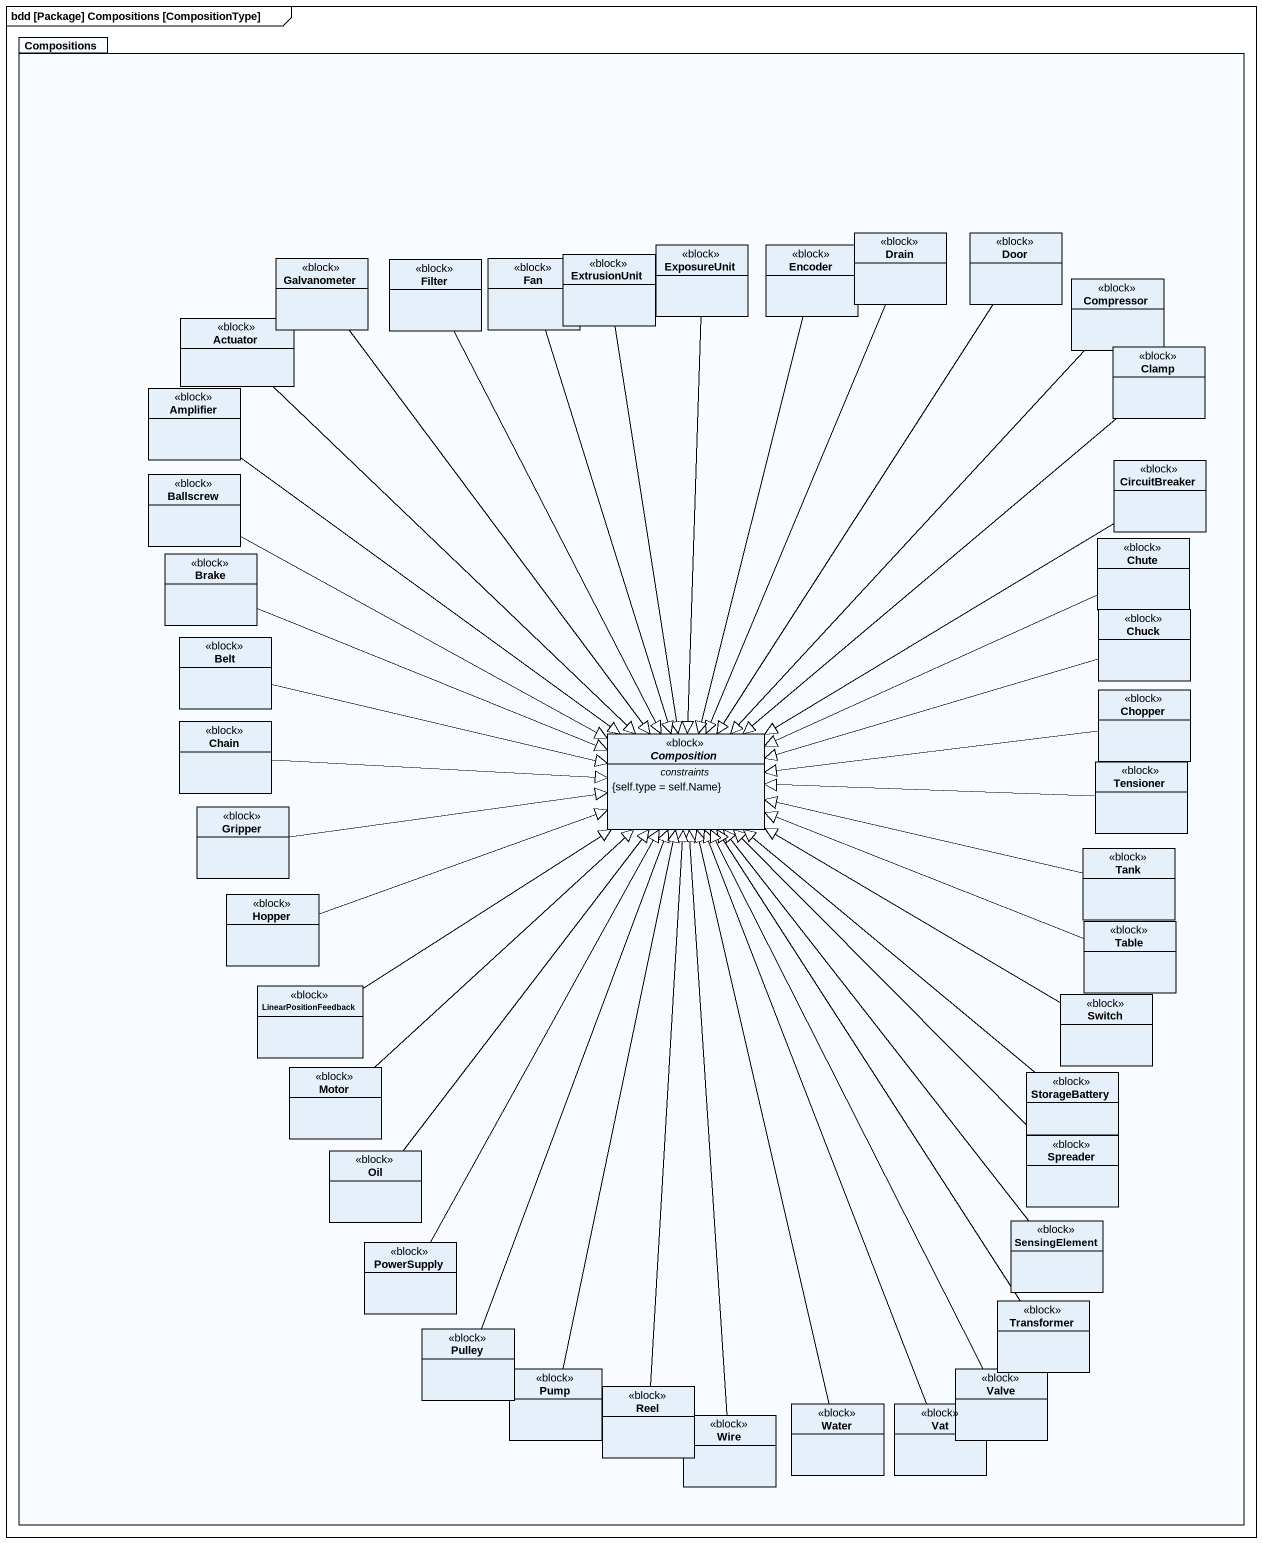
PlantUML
@startuml
mainframe bdd [Package] Compositions [CompositionType]
hide circle
hide empty members
package Compositions {
  class Drain <<block>>
  class Door <<block>>
  class Galvanometer <<block>>
  class Filter <<block>>
  class Fan <<block>>
  class ExtrusionUnit <<block>>
  class ExposureUnit <<block>>
  class Encoder <<block>>
  class Compressor <<block>>
  class Actuator <<block>>
  class Clamp <<block>>
  class Amplifier <<block>>
  class CircuitBreaker <<block>>
  class Ballscrew <<block>>
  class Brake <<block>>
  class Chute <<block>>
  class Belt <<block>>
  class Chuck <<block>>
  class Chopper <<block>>
  class Chain <<block>>
  abstract class Composition <<block>> {
    -- constraints --
    {self.type = self.Name}
  }
  class Tensioner <<block>>
  class Gripper <<block>>
  class Tank <<block>>
  class Hopper <<block>>
  class Table <<block>>
  class LinearPositionFeedback <<block>>
  class Switch <<block>>
  class Motor <<block>>
  class StorageBattery <<block>>
  class Oil <<block>>
  class Spreader <<block>>
  class PowerSupply <<block>>
  class SensingElement <<block>>
  class Pulley <<block>>
  class Transformer <<block>>
  class Pump <<block>>
  class Reel <<block>>
  class Valve <<block>>
  class Wire <<block>>
  class Water <<block>>
  class Vat <<block>>
}
Drain --|> Composition
Door --|> Composition
Galvanometer --|> Composition
Filter --|> Composition
Fan --|> Composition
ExtrusionUnit --|> Composition
ExposureUnit --|> Composition
Encoder --|> Composition
Compressor --|> Composition
Actuator --|> Composition
Clamp --|> Composition
Amplifier --|> Composition
CircuitBreaker --|> Composition
Ballscrew -right-|> Composition
Brake -right-|> Composition
Chute -left-|> Composition
Belt -right-|> Composition
Chuck -left-|> Composition
Chopper -left-|> Composition
Chain -right-|> Composition
Tensioner -left-|> Composition
Gripper -right-|> Composition
Tank -left-|> Composition
Hopper -right-|> Composition
Table -left-|> Composition
LinearPositionFeedback -up-|> Composition
Switch -left-|> Composition
Motor -up-|> Composition
StorageBattery -up-|> Composition
Oil -up-|> Composition
Spreader -up-|> Composition
PowerSupply -up-|> Composition
SensingElement -up-|> Composition
Pulley -up-|> Composition
Transformer -up-|> Composition
Pump -up-|> Composition
Reel -up-|> Composition
Valve -up-|> Composition
Wire -up-|> Composition
Water -up-|> Composition
Vat -up-|> Composition
@enduml
